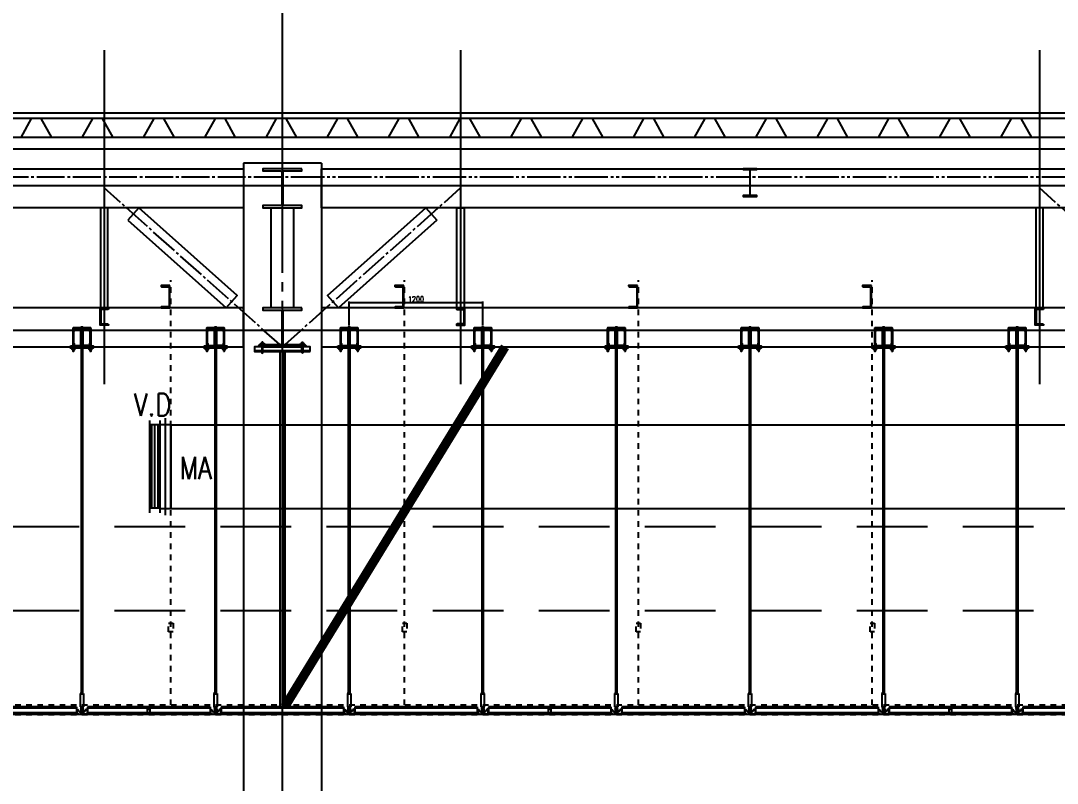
# Model space of a CAD drawing. Header units: millimetres. Extents: x -32710 to 654186, y -254124 to 420220.
# Drawn here: x 203250 to 212560, y 400581 to 407429 of the extents above; entities that cross this region are included whole.
import ezdxf
from ezdxf.enums import TextEntityAlignment as Align
from ezdxf.xclip import XClip

# ---------------------------------------------------------------- set-up
doc = ezdxf.new("R2010")
doc.units = ezdxf.units.MM
doc.header["$LTSCALE"] = 1000
for name, pattern in [('HIDDEN2', [4.7625, 3.175, -1.5875]), ('TPH12-SEC-@E$0$CENTERK0', [0.65, 0.5, -0.05, 0.05, -0.05]), ('TPH12-SEC-@E$0$CENTERK5', [6.916, 6.667, -0.083, 0.083, -0.083]), ('TPH12-SEC-@E$0$DOTK1', [0.1, 0.05, -0.05]), ('TPH12-SEC-@E$0$PHANTOMK1', [1.415, 1, -0.083, 0.083, -0.083, 0.083, -0.083]), ('YFM1P-長$0$HIDDEN', [9.525, 6.35, -3.175]), ('YFSHI-02(E-LINE)$0$HIDDEN', [0.3, 0.2, -0.1])]:
    doc.linetypes.add(name, pattern=pattern)
for name, color, linetype in [('M-CWTR-TEXT', 4, 'Continuous'), ('M-DUCT-FLAN-L', 3, 'Continuous'), ('M-HVAC-CMDUCT', 150, 'Continuous'), ('M-HVAC-DAPR', 3, 'Continuous'), ('TPH12-SEC-@E$0$$FFU', 252, 'TPH12-SEC-@E$0$DOTK1'), ('TPH12-SEC-@E$0$H-SIN', 252, 'TPH12-SEC-@E$0$CENTERK5'), ('TPH12-SEC-@E$0$HATCH', 252, 'Continuous'), ('TPH12-SEC-@E$0$SIAGE1', 252, 'Continuous'), ('TPH12-SEC-@E$0$SIAGE3', 252, 'Continuous'), ('TPH12-SEC-@E$0$STEEL2', 252, 'Continuous'), ('TPH12-SEC-@E$0$STEEL3', 252, 'Continuous'), ('TPH12-SEC-@E$0$SUGATA2', 252, 'Continuous'), ('TPH12-SEC-@E$0$SUGATA3', 252, 'Continuous'), ('YFM1P-長$0$M-FOUN', 252, 'Continuous'), ('YFSHI-02(E-LINE)$0$SH-DIM', 2, 'Continuous'), ('YFSHI-02(E-LINE)$0$SH-LINE-10', 10, 'Continuous'), ('YFSHI-02(E-LINE)$0$SH-LINE-130', 130, 'Continuous'), ('YFSHI-02(E-LINE)$0$SH-LINE-82', 82, 'Continuous')]:
    doc.layers.add(name, color=color, linetype=linetype)
doc.styles.add('12P7-XCM2P10$0$AA-TXT', font='simplex.shx', dxfattribs={"bigfont": 'china.shx'})
doc.styles.add('YFSHI-02(E-LINE)$0$AA-TXT', font='simplex.shx', dxfattribs={"width": 0.8, "bigfont": 'CHINA.shx'})
doc.dimstyles.new('YFSHI-02(E-LINE)$0$20-dim', dxfattribs={"dimscale": 20, "dimtxt": 0.25, "dimasz": 0.1, "dimexe": 0.1, "dimexo": 0.1, "dimgap": 0.05, "dimtad": 1, "dimdec": 0, "dimlfac": 10, "dimdsep": 46, "dimtxsty": 'YFSHI-02(E-LINE)$0$AA-TXT', "dimblk": 'YFSHI-02(E-LINE)$0$_Dot', "dimcen": 2, "dimclrd": 256, "dimclre": 256, "dimclrt": 3, "dimadec": 0, "dimazin": 0, "dimtfac": 1, "dimtdec": 0, "dimtix": 1, "dimtmove": 2, "dimatfit": 3, "dimldrblk": 'YFSHI-02(E-LINE)$0$_Dot', "dimfxl": 1, "dimtvp": 1, "dimtolj": 1, "dimtzin": 0, "dimarcsym": 0})

# ---------------------------------------------------------------- blocks, each defined once
blk = doc.blocks.new('TPH12-SEC-@E')
at = {"layer": 'DEFPOINTS'}
for p, q in [((204000, 407164.1), (204000, 404164.1)), ((207200, 407164.1), (207200, 404164.1)), ((212400, 407164.1), (212400, 404164.1)), ((197200, 405950), (205600, 405950)), ((205600, 405950), (214000, 405950)), ((197200, 404650), (205600, 404650)), ((205600, 404650), (214000, 404650))]:
    blk.add_line(p, q, dxfattribs=at)
at = {"layer": 'TPH12-SEC-@E$0$$FFU'}
for p, q in [((204598, 401285), (204598, 405100)), ((206698, 401285), (206698, 405100)), ((208798, 401285), (208798, 405100)), ((210898, 401285), (210898, 405100)), ((180200, 401285), (268400, 401285)), ((180200, 401200), (268400, 401200))]:
    blk.add_line(p, q, dxfattribs=at)
for points in [[(204578, 401940), (204578, 402020), (204578, 402020), (204618, 402020), (204618, 401940)], [(206678, 401940), (206678, 402020), (206678, 402020), (206718, 402020), (206718, 401940)], [(208778, 401940), (208778, 402020), (208778, 402020), (208818, 402020), (208818, 401940)], [(210878, 401940), (210878, 402020), (210878, 402020), (210918, 402020), (210918, 401940)], [(204432.5, 401200), (204367.5, 401200), (204367.5, 401203), (204389, 401203), (204389, 401248), (204411, 401248), (204411, 401203), (204432.5, 401203)], [(206232.5, 401200), (206167.5, 401200), (206167.5, 401203), (206189, 401203), (206189, 401248), (206211, 401248), (206211, 401203), (206232.5, 401203)], [(208032.5, 401200), (207967.5, 401200), (207967.5, 401203), (207989, 401203), (207989, 401248), (208011, 401248), (208011, 401203), (208032.5, 401203)], [(209832.5, 401200), (209767.5, 401200), (209767.5, 401203), (209789, 401203), (209789, 401248), (209811, 401248), (209811, 401203), (209832.5, 401203)], [(211632.5, 401200), (211567.5, 401200), (211567.5, 401203), (211589, 401203), (211589, 401248), (211611, 401248), (211611, 401203), (211632.5, 401203)]]:
    blk.add_lwpolyline(points, close=True, dxfattribs=at)
at = {"layer": 'TPH12-SEC-@E$0$H-SIN'}
blk.add_line((205600, 377500), (205600, 414000), dxfattribs=at)
at = {"layer": 'TPH12-SEC-@E$0$HATCH'}
for points in [[(204211.3, 405638.1), (205094.9, 404850), (205194.7, 404961.9), (204311.1, 405750)], [(206988.7, 405638.1), (206105.1, 404850), (206005.3, 404961.9), (206888.9, 405750)]]:
    blk.add_lwpolyline(points, close=True, dxfattribs=at)
at = {"layer": 'TPH12-SEC-@E$0$SIAGE1'}
for points in [[(203800, 406380), (203530, 406380), (203435, 406550), (203345, 406550), (203250, 406380)], [(204350, 406380), (204080, 406380), (203985, 406550), (203895, 406550), (203800, 406380)], [(204900, 406380), (204630, 406380), (204535, 406550), (204445, 406550), (204350, 406380)], [(205450, 406380), (205180, 406380), (205085, 406550), (204995, 406550), (204900, 406380)], [(206000, 406380), (205730, 406380), (205635, 406550), (205545, 406550), (205450, 406380)], [(206550, 406380), (206280, 406380), (206185, 406550), (206095, 406550), (206000, 406380)], [(207100, 406380), (206830, 406380), (206735, 406550), (206645, 406550), (206550, 406380)], [(207650, 406380), (207380, 406380), (207285, 406550), (207195, 406550), (207100, 406380)], [(208200, 406380), (207930, 406380), (207835, 406550), (207745, 406550), (207650, 406380)], [(208750, 406380), (208480, 406380), (208385, 406550), (208295, 406550), (208200, 406380)], [(209300, 406380), (209030, 406380), (208935, 406550), (208845, 406550), (208750, 406380)], [(209850, 406380), (209580, 406380), (209485, 406550), (209395, 406550), (209300, 406380)], [(210400, 406380), (210130, 406380), (210035, 406550), (209945, 406550), (209850, 406380)], [(210950, 406380), (210680, 406380), (210585, 406550), (210495, 406550), (210400, 406380)], [(211500, 406380), (211230, 406380), (211135, 406550), (211045, 406550), (210950, 406380)], [(212050, 406380), (211780, 406380), (211685, 406550), (211595, 406550), (211500, 406380)], [(212600, 406380), (212330, 406380), (212235, 406550), (212145, 406550), (212050, 406380)]]:
    blk.add_lwpolyline(points, dxfattribs=at)
at = {"layer": 'TPH12-SEC-@E$0$SIAGE3'}
blk.add_line((272935, 406380), (180300, 406380), dxfattribs=at)
at = {"layer": 'TPH12-SEC-@E$0$STEEL2'}
for points in [[(205775, 406100), (205425, 406100), (205425, 406081), (205581, 406081, -0.414214), (205594, 406068), (205594, 405782, -0.414214), (205581, 405769), (205425, 405769), (205425, 405750), (205775, 405750), (205775, 405769), (205619, 405769, -0.414214), (205606, 405782), (205606, 406068, -0.414214), (205619, 406081), (205775, 406081)], [(209862, 406100), (209738, 406100), (209738, 406092), (209789.5, 406092, -0.414214), (209797.5, 406084), (209797.5, 405868, -0.414214), (209789.5, 405860), (209738, 405860), (209738, 405852), (209862, 405852), (209862, 405860), (209810.5, 405860, -0.414214), (209802.5, 405868), (209802.5, 406084, -0.414214), (209810.5, 406092), (209862, 406092)], [(204590, 405050), (204510, 405050), (204510, 405046.5, 0.414214), (204517.5, 405039), (204575, 405039, -0.414214), (204582.5, 405031.5), (204582.5, 404868.5, -0.414214), (204575, 404861), (204517.5, 404861, 0.414214), (204510, 404853.5), (204510, 404850), (204590, 404850)], [(206690, 405050), (206610, 405050), (206610, 405046.5, 0.414214), (206617.5, 405039), (206675, 405039, -0.414214), (206682.5, 405031.5), (206682.5, 404868.5, -0.414214), (206675, 404861), (206617.5, 404861, 0.414214), (206610, 404853.5), (206610, 404850), (206690, 404850)], [(208790, 405050), (208710, 405050), (208710, 405046.5, 0.414214), (208717.5, 405039), (208775, 405039, -0.414214), (208782.5, 405031.5), (208782.5, 404868.5, -0.414214), (208775, 404861), (208717.5, 404861, 0.414214), (208710, 404853.5), (208710, 404850), (208790, 404850)], [(210890, 405050), (210810, 405050), (210810, 405046.5, 0.414214), (210817.5, 405039), (210875, 405039, -0.414214), (210882.5, 405031.5), (210882.5, 404868.5, -0.414214), (210875, 404861), (210817.5, 404861, 0.414214), (210810, 404853.5), (210810, 404850), (210890, 404850)], [(203962.5, 404846), (204037.5, 404846), (204037.5, 404842.5, -0.414214), (204031, 404836), (203975.5, 404836, 0.414214), (203969, 404829.5), (203969, 404712.5, 0.414214), (203975.5, 404706), (204031, 404706, -0.414214), (204037.5, 404699.5), (204037.5, 404696), (203962.5, 404696)], [(205775, 404850), (205425, 404850), (205425, 404831), (205581, 404831, -0.414214), (205594, 404818), (205594, 404532, -0.414214), (205581, 404519), (205425, 404519), (205425, 404500), (205775, 404500), (205775, 404519), (205619, 404519, -0.414214), (205606, 404532), (205606, 404818, -0.414214), (205619, 404831), (205775, 404831)], [(207237.5, 404846), (207162.5, 404846), (207162.5, 404842.5, 0.414214), (207169, 404836), (207224.5, 404836, -0.414214), (207231, 404829.5), (207231, 404712.5, -0.414214), (207224.5, 404706), (207169, 404706, 0.414214), (207162.5, 404699.5), (207162.5, 404696), (207237.5, 404696)], [(212362.5, 404846), (212437.5, 404846), (212437.5, 404842.5, -0.414214), (212431, 404836), (212375.5, 404836, 0.414214), (212369, 404829.5), (212369, 404712.5, 0.414214), (212375.5, 404706), (212431, 404706, -0.414214), (212437.5, 404699.5), (212437.5, 404696), (212362.5, 404696)]]:
    blk.add_lwpolyline(points, format="xyb", close=True, dxfattribs=at)
at = {"layer": 'TPH12-SEC-@E$0$STEEL3'}
for p, q in [((205250, 406150), (205250, 396700)), ((205950, 406150), (205250, 406150)), ((205950, 406150), (205950, 396700))]:
    blk.add_line(p, q, dxfattribs=at)
at = {"layer": 'TPH12-SEC-@E$0$STEEL3', "linetype": 'TPH12-SEC-@E$0$CENTERK0', "ltscale": 0.5}
for p, q in [((205594, 406025), (201402.5, 406025)), ((205600, 404500), (204000, 405927)), ((205600, 404500), (207200, 405927)), ((214000, 404500), (212400, 405927))]:
    blk.add_line(p, q, dxfattribs=at)
at = {"layer": 'TPH12-SEC-@E$0$STEEL3', "linetype": 'TPH12-SEC-@E$0$PHANTOMK1', "ltscale": 0.3}
for p, q in [((209797.5, 406025), (205606, 406025)), ((213994, 406025), (209802.5, 406025))]:
    blk.add_line(p, q, dxfattribs=at)
at = {"layer": 'TPH12-SEC-@E$0$STEEL3'}
for points in [[(205250, 405750), (189150, 405750), (189150, 406100), (205250, 406100)], [(222050, 405750), (205950, 405750), (205950, 406100), (222050, 406100)], [(204032.5, 404850), (204032.5, 405750), (203967.5, 405750), (203967.5, 404850)], [(205500, 404850), (205500, 405750), (205700, 405750), (205700, 404850)], [(207167.5, 404850), (207167.5, 405750), (207232.5, 405750), (207232.5, 404850)], [(212432.5, 404850), (212432.5, 405750), (212367.5, 405750), (212367.5, 404850)], [(205250, 404850), (189150, 404850), (189150, 404500), (205250, 404500)], [(222050, 404850), (205950, 404850), (205950, 404500), (222050, 404500)]]:
    blk.add_lwpolyline(points, close=True, dxfattribs=at)
at = {"layer": 'TPH12-SEC-@E$0$SUGATA2'}
blk.add_line((272950, 406275), (180300, 406275), dxfattribs=at)
at = {"layer": 'TPH12-SEC-@E$0$SUGATA3'}
for p, q in [((272800, 406600), (180865, 406600)), ((272800, 406550), (180865, 406550))]:
    blk.add_line(p, q, dxfattribs=at)
blk = doc.blocks.new('YFSHI-02(E-LINE)$0$CEILING-A')
for p, q in [((-110, 6.8), (-110, 0)), ((-110, 6.8), (0, 6.8)), ((-110, 5.57), (0, 5.57)), ((-110, 1.52), (0, 1.52)), ((-110, 0.28), (0, 0.28)), ((-110, 0), (0, 0)), ((0, 6.8), (0, 0))]:
    blk.add_line(p, q)
blk = doc.blocks.new('YFSHI-02(E-LINE)$0$1')
for p, q in [((0.45, 5.1), (0, 5.1)), ((0, 5.1), (0, 0)), ((9.4, 0.33), (0, 0.33)), ((0, 0.25), (5.68, 0.25)), ((0, 0), (10, 0)), ((0.45, 4.8), (0.45, 5.1)), ((0.45, 4.8), (1.05, 4.8)), ((0.45, 4.8), (0.45, 0.28)), ((1.05, 4.8), (3, 2.05)), ((2.2, 0), (5, 0)), ((3, 2.05), (3.95, 2.05)), ((3.95, 1.55), (3.75, 0.88)), ((3.75, 0.88), (3.95, 0.88)), ((3.75, 0.88), (3.75, 0.25)), ((3.95, 4.8), (3.95, 2.05)), ((3.95, 2.05), (3.95, 1.55)), ((3.95, 0.88), (3.95, 1.55)), ((3.95, 0.88), (3.95, 0.45)), ((4.25, 5.1), (5.75, 5.1)), ((10, 0.25), (4.32, 0.25)), ((6.05, 4.8), (6.05, 2.05)), ((7, 2.05), (6.05, 2.05)), ((6.05, 2.05), (6.05, 1.55)), ((6.05, 1.55), (6.25, 0.88)), ((6.05, 0.88), (6.05, 1.55)), ((6.25, 0.88), (6.05, 0.88)), ((6.05, 0.88), (6.05, 0.45)), ((6.25, 0.88), (6.25, 0.25)), ((8.95, 4.8), (7, 2.05)), ((7.8, 0.33), (10, 0.33)), ((9.55, 4.8), (8.95, 4.8)), ((9.55, 4.8), (9.55, 5.1)), ((9.55, 5.1), (10, 5.1)), ((9.55, 4.8), (9.55, 0.33)), ((10, 5.1), (10, 0))]:
    blk.add_line(p, q)
blk.add_lwpolyline([(4.3, 5.1), (4.3, 5.4, 0.414214), (4.2, 5.5), (3.96, 5.5, -0.414214), (3.94, 5.52), (3.94, 6.76, -0.414214), (3.98, 6.8), (4.46, 6.8, -0.414214), (4.5, 6.76), (4.5, 6.42, -0.414214), (4.48, 6.4), (4.18, 6.4, 0.414214), (4.16, 6.38), (4.16, 5.8, 0.414214), (4.26, 5.7), (5.74, 5.7, 0.414214), (5.84, 5.8), (5.84, 6.38, 0.414214), (5.82, 6.4), (5.52, 6.4, -0.414214), (5.5, 6.42), (5.5, 6.76, -0.414214), (5.54, 6.8), (6.02, 6.8, -0.414214), (6.06, 6.76), (6.06, 5.52, -0.414214), (6.04, 5.5), (5.8, 5.5, 0.414214), (5.7, 5.4), (5.7, 5.1)], format="xyb")
blk.add_lwpolyline([(4.52, 5.5, 0.414214), (4.42, 5.4), (4.42, 5.2, 0.414214), (4.52, 5.1), (5.48, 5.1, 0.414214), (5.58, 5.2), (5.58, 5.4, 0.414214), (5.48, 5.5)], format="xyb", close=True)
blk.add_circle((5, 2.8), 0.41)
for centre, radius, start, end in [((3.75, 0.45), 0.2, 270, 0), ((4.25, 4.8), 0.3, 90, 180), ((5.75, 4.8), 0.3, 0, 90), ((6.25, 0.45), 0.2, 180, 270)]:
    blk.add_arc(centre, radius, start, end)
blk = doc.blocks.new('YFSHI-02(E-LINE)$0$A$C98cb83c3')
at = {"layer": 'YFSHI-02(E-LINE)$0$SH-LINE-10'}
for p, q in [((118.3, 3404.2), (85.2, 3404.2)), ((85.2, 3402.1), (85.2, 3404.2)), ((118.3, 3402.1), (85.2, 3402.1)), ((89.1, 3412.9), (89.1, 3405.4)), ((89.1, 3412.9), (89.1, 3405.4)), ((113.5, 3414.1), (90, 3414.1)), ((113.5, 3414.1), (90, 3414.1)), ((113.5, 3404.2), (90, 3404.2)), ((92.5, 3413.7), (90.1, 3413.7)), ((92.5, 3413.7), (90.1, 3413.7)), ((92.5, 3404.5), (90.1, 3404.5)), ((92.5, 3404.5), (90.1, 3404.5)), ((95, 3412.9), (95, 3405.4)), ((95, 3412.9), (95, 3405.4)), ((105.3, 3413.7), (98.2, 3413.7)), ((105.3, 3413.7), (98.2, 3413.7)), ((105.3, 3404.5), (98.2, 3404.5)), ((105.3, 3404.5), (98.2, 3404.5)), ((108.6, 3412.9), (108.6, 3405.4)), ((108.6, 3412.9), (108.6, 3405.4)), ((111, 3413.7), (113.4, 3413.7)), ((111, 3413.7), (113.4, 3413.7)), ((111, 3404.5), (113.4, 3404.5)), ((111, 3404.5), (113.4, 3404.5)), ((114.4, 3412.9), (114.4, 3405.4)), ((114.4, 3412.9), (114.4, 3405.4)), ((118.3, 3402.1), (118.3, 3404.2)), ((8.5, 3228.4), (41.5, 3228.4)), ((8.5, 3228.4), (8.5, 3226.3)), ((8.5, 3226.3), (41.5, 3226.3)), ((12.3, 3217.6), (12.3, 3225.1)), ((12.3, 3217.6), (12.3, 3225.1)), ((13.3, 3226.3), (36.7, 3226.3)), ((15.7, 3226), (13.3, 3226)), ((15.7, 3226), (13.3, 3226)), ((15.7, 3216.7), (13.3, 3216.7)), ((15.7, 3216.7), (13.3, 3216.7)), ((13.3, 3216.4), (36.7, 3216.4)), ((13.3, 3216.4), (36.7, 3216.4)), ((18.2, 3217.6), (18.2, 3225.1)), ((18.2, 3217.6), (18.2, 3225.1)), ((21.5, 3226), (28.5, 3226)), ((21.5, 3226), (28.5, 3226)), ((21.5, 3216.7), (28.5, 3216.7)), ((21.5, 3216.7), (28.5, 3216.7)), ((31.8, 3217.6), (31.8, 3225.1)), ((31.8, 3217.6), (31.8, 3225.1)), ((34.3, 3226), (36.7, 3226)), ((34.3, 3226), (36.7, 3226)), ((34.3, 3216.7), (36.7, 3216.7)), ((34.3, 3216.7), (36.7, 3216.7)), ((37.7, 3217.6), (37.7, 3225.1)), ((37.7, 3217.6), (37.7, 3225.1)), ((41.5, 3228.4), (41.5, 3226.3)), ((162, 3228.4), (195.1, 3228.4)), ((162, 3228.4), (162, 3226.3)), ((162, 3226.3), (195.1, 3226.3)), ((165.9, 3217.6), (165.9, 3225.1)), ((165.9, 3217.6), (165.9, 3225.1)), ((166.8, 3226.3), (190.2, 3226.3)), ((169.3, 3226), (166.8, 3226)), ((169.3, 3226), (166.8, 3226)), ((169.3, 3216.7), (166.8, 3216.7)), ((169.3, 3216.7), (166.8, 3216.7)), ((166.8, 3216.4), (190.2, 3216.4)), ((166.8, 3216.4), (190.2, 3216.4)), ((171.7, 3217.6), (171.7, 3225.1)), ((171.7, 3217.6), (171.7, 3225.1)), ((175, 3226), (182, 3226)), ((175, 3226), (182, 3226)), ((175, 3216.7), (182, 3216.7)), ((175, 3216.7), (182, 3216.7)), ((185.3, 3217.6), (185.3, 3225.1)), ((185.3, 3217.6), (185.3, 3225.1)), ((187.8, 3226), (190.2, 3226)), ((187.8, 3226), (190.2, 3226)), ((187.8, 3216.7), (190.2, 3216.7)), ((187.8, 3216.7), (190.2, 3216.7)), ((191.2, 3217.6), (191.2, 3225.1)), ((191.2, 3217.6), (191.2, 3225.1)), ((195.1, 3228.4), (195.1, 3226.3)), ((88.4, 129.5), (115.2, 129.5)), ((88.4, 129.5), (115.2, 129.5)), ((88.4, 9.1), (88.4, 129.5)), ((88.4, 9.1), (88.4, 129.5)), ((88.4, 129.5), (115.2, 129.5)), ((93.2, 130.4), (93.2, 137.2)), ((93.2, 130.4), (93.2, 137.2)), ((93.9, 138.1), (109.6, 138.1)), ((93.9, 138.1), (109.6, 138.1)), ((96.3, 137.8), (93.9, 137.8)), ((96.3, 137.8), (93.9, 137.8)), ((96.3, 129.8), (93.9, 129.8)), ((96.3, 129.8), (93.9, 129.8)), ((93.9, 129.5), (109.6, 129.5)), ((93.9, 129.5), (109.6, 129.5)), ((98, 130.4), (98, 137.2)), ((98, 130.4), (98, 137.2)), ((100.3, 137.8), (103.2, 137.8)), ((100.3, 129.8), (103.2, 129.8)), ((100.3, 129.8), (103.2, 129.8)), ((105.5, 130.4), (105.5, 137.2)), ((105.5, 130.4), (105.5, 137.2)), ((107.2, 137.8), (109.6, 137.8)), ((107.2, 137.8), (109.6, 137.8)), ((107.2, 129.8), (109.6, 129.8)), ((107.2, 129.8), (109.6, 129.8)), ((110.3, 130.4), (110.3, 137.2)), ((110.3, 130.4), (110.3, 137.2)), ((115.2, 129.5), (115.2, 9.1)), ((115.2, 129.5), (115.2, 9.1)), ((115.2, 9.1), (88.4, 9.1)), ((115.2, 9.1), (88.4, 9.1)), ((93.9, 0), (93.9, 4.4)), ((109.9, 4.4), (93.9, 4.4)), ((110, 0), (93.9, 0)), ((95, 0), (95, 4.4)), ((97.3, 4.4), (97.3, 5)), ((106.1, 5), (97.3, 5)), ((97.6, 5), (97.6, 9.1)), ((97.6, 0), (97.6, 4.4)), ((105.9, 5), (105.9, 9.1)), ((106.1, 4.4), (106.1, 5)), ((110.1, 0.1), (110.1, 4.2))]:
    blk.add_line(p, q, dxfattribs=at)
blk.add_lwpolyline([(173.8, 3202.3), (183.3, 3202.3), (183.3, 3228.4), (183.3, 3406.6, 0.414214), (178.3, 3411.6), (25.2, 3411.6, 0.414214), (20.2, 3406.6), (20.2, 3202.3), (29.8, 3202.3), (29.8, 3402.1), (173.8, 3402.1)], format="xyb", close=True, dxfattribs=at)
for points in [[(106.5, 138.1), (97, 138.1), (97, 3422.1), (106.5, 3422.1)], [(0, 3252.1), (203.5, 3252.1), (203.5, 3228.4), (0, 3228.4)]]:
    blk.add_lwpolyline(points, close=True, dxfattribs=at)
for points in [[(88.4, 125.9), (115.2, 125.9)], [(88.4, 125.9), (115.2, 125.9)], [(88.4, 12.7), (115.2, 12.7)], [(88.4, 12.7), (115.2, 12.7)]]:
    blk.add_lwpolyline(points, dxfattribs=at)
for centre, radius, start, end in [((91.1, 3412.3), 2.1, 120.56811, 163.207), ((91.1, 3412.3), 2.1, 120.56811, 163.207), ((90.8, 3411.9), 2.02, 111.89653, 149.5654), ((90.8, 3411.9), 2.02, 111.89653, 149.5654), ((90.8, 3406.4), 2.02, 210.4346, 248.10347), ((90.8, 3406.4), 2.02, 210.4346, 248.10347), ((91.1, 3406), 2.1, 196.793, 239.43189), ((91.1, 3406), 2.1, 196.793, 239.43189), ((91.1, 3405.7), 8.18, 61.78852, 80.11234), ((91.1, 3405.7), 8.18, 61.78852, 80.11234), ((91.1, 3412.6), 8.18, 279.88766, 298.21148), ((91.1, 3412.6), 8.18, 279.88766, 298.21148), ((98.9, 3404.3), 9.43, 94.15324, 114.87611), ((98.9, 3404.3), 9.43, 94.15324, 114.87611), ((98.9, 3413.9), 9.43, 245.12389, 265.84676), ((98.9, 3413.9), 9.43, 245.12389, 265.84676), ((104.6, 3404.3), 9.43, 65.12389, 85.84676), ((104.6, 3404.3), 9.43, 65.12389, 85.84676), ((104.6, 3413.9), 9.43, 274.15324, 294.87611), ((104.6, 3413.9), 9.43, 274.15324, 294.87611), ((112.4, 3405.7), 8.18, 99.88766, 118.21148), ((112.4, 3405.7), 8.18, 99.88766, 118.21148), ((112.4, 3412.6), 8.18, 241.78852, 260.11234), ((112.4, 3412.6), 8.18, 241.78852, 260.11234), ((112.7, 3411.9), 2.02, 30.4346, 68.10347), ((112.7, 3411.9), 2.02, 30.4346, 68.10347), ((112.7, 3406.4), 2.02, 291.89653, 329.5654), ((112.7, 3406.4), 2.02, 291.89653, 329.5654), ((112.4, 3412.3), 2.1, 16.793, 59.43189), ((112.4, 3412.3), 2.1, 16.793, 59.43189), ((112.4, 3406), 2.1, 300.56811, 343.207), ((112.4, 3406), 2.1, 300.56811, 343.207), ((14.3, 3224.5), 2.1, 120.56811, 163.207), ((14.3, 3224.5), 2.1, 120.56811, 163.207), ((14.1, 3224.1), 2.02, 111.89653, 149.5654), ((14.1, 3224.1), 2.02, 111.89653, 149.5654), ((14.1, 3218.6), 2.02, 210.4346, 248.10347), ((14.3, 3218.2), 2.1, 196.793, 239.43189), ((14.3, 3218.2), 2.1, 196.793, 239.43189), ((14.1, 3218.6), 2.02, 210.4346, 248.10347), ((14.3, 3217.9), 8.18, 61.78852, 80.11234), ((14.3, 3217.9), 8.18, 61.78852, 80.11234), ((14.3, 3224.8), 8.18, 279.88766, 298.21148), ((14.3, 3224.8), 8.18, 279.88766, 298.21148), ((22.2, 3216.6), 9.43, 94.15324, 114.87611), ((22.2, 3216.6), 9.43, 94.15324, 114.87611), ((22.2, 3226.2), 9.43, 245.12389, 265.84676), ((22.2, 3226.2), 9.43, 245.12389, 265.84676), ((27.8, 3216.6), 9.43, 65.12389, 85.84676), ((27.8, 3216.6), 9.43, 65.12389, 85.84676), ((27.8, 3226.2), 9.43, 274.15324, 294.87611), ((27.8, 3226.2), 9.43, 274.15324, 294.87611), ((35.7, 3217.9), 8.18, 99.88766, 118.21148), ((35.7, 3217.9), 8.18, 99.88766, 118.21148), ((35.7, 3224.8), 8.18, 241.78852, 260.11234), ((35.7, 3224.8), 8.18, 241.78852, 260.11234), ((35.7, 3224.5), 2.1, 16.793, 59.43189), ((35.7, 3224.5), 2.1, 16.793, 59.43189), ((35.9, 3224.1), 2.02, 30.4346, 68.10347), ((35.9, 3224.1), 2.02, 30.4346, 68.10347), ((35.9, 3218.6), 2.02, 291.89653, 329.5654), ((35.9, 3218.6), 2.02, 291.89653, 329.5654), ((35.7, 3218.2), 2.1, 300.56811, 343.207), ((35.7, 3218.2), 2.1, 300.56811, 343.207), ((167.9, 3224.5), 2.1, 120.56811, 163.207), ((167.9, 3224.5), 2.1, 120.56811, 163.207), ((167.6, 3224.1), 2.02, 111.89653, 149.5654), ((167.6, 3224.1), 2.02, 111.89653, 149.5654), ((167.6, 3218.6), 2.02, 210.4346, 248.10347), ((167.9, 3218.2), 2.1, 196.793, 239.43189), ((167.9, 3218.2), 2.1, 196.793, 239.43189), ((167.6, 3218.6), 2.02, 210.4346, 248.10347), ((167.9, 3217.9), 8.18, 61.78852, 80.11234), ((167.9, 3217.9), 8.18, 61.78852, 80.11234), ((167.9, 3224.8), 8.18, 279.88766, 298.21148), ((167.9, 3224.8), 8.18, 279.88766, 298.21148), ((175.7, 3216.6), 9.43, 94.15324, 114.87611), ((175.7, 3216.6), 9.43, 94.15324, 114.87611), ((175.7, 3226.2), 9.43, 245.12389, 265.84676), ((175.7, 3226.2), 9.43, 245.12389, 265.84676), ((181.4, 3216.6), 9.43, 65.12389, 85.84676), ((181.4, 3216.6), 9.43, 65.12389, 85.84676), ((181.4, 3226.2), 9.43, 274.15324, 294.87611), ((181.4, 3226.2), 9.43, 274.15324, 294.87611), ((189.2, 3217.9), 8.18, 99.88766, 118.21148), ((189.2, 3217.9), 8.18, 99.88766, 118.21148), ((189.2, 3224.8), 8.18, 241.78852, 260.11234), ((189.2, 3224.8), 8.18, 241.78852, 260.11234), ((189.2, 3224.5), 2.1, 16.793, 59.43189), ((189.2, 3224.5), 2.1, 16.793, 59.43189), ((189.5, 3224.1), 2.02, 30.4346, 68.10347), ((189.5, 3224.1), 2.02, 30.4346, 68.10347), ((189.5, 3218.6), 2.02, 291.89653, 329.5654), ((189.5, 3218.6), 2.02, 291.89653, 329.5654), ((189.2, 3218.2), 2.1, 300.56811, 343.207), ((189.2, 3218.2), 2.1, 300.56811, 343.207), ((94.6, 136.8), 1.46, 120.56811, 163.207), ((94.6, 136.8), 1.46, 120.56811, 163.207), ((94.4, 136.5), 1.4, 111.89653, 149.5654), ((94.4, 136.5), 1.4, 111.89653, 149.5654), ((94.6, 130.8), 1.46, 196.793, 239.43189), ((94.4, 131.1), 1.4, 210.4346, 248.10347), ((94.4, 131.1), 1.4, 210.4346, 248.10347), ((94.6, 130.8), 1.46, 196.793, 239.43189), ((95.3, 132.2), 5.67, 61.78852, 80.11234), ((95.3, 132.2), 5.67, 61.78852, 80.11234), ((95.3, 135.4), 5.67, 279.88766, 298.21148), ((95.3, 135.4), 5.67, 279.88766, 298.21148), ((100.8, 131.3), 6.54, 94.15324, 114.87611), ((100.8, 131.3), 6.54, 94.15324, 114.87611), ((100.8, 136.3), 6.54, 245.12389, 265.84676), ((100.8, 136.3), 6.54, 245.12389, 265.84676), ((102.8, 131.3), 6.54, 65.12389, 85.84676), ((102.8, 131.3), 6.54, 65.12389, 85.84676), ((102.8, 136.3), 6.54, 274.15324, 294.87611), ((102.8, 136.3), 6.54, 274.15324, 294.87611), ((108.2, 132.2), 5.67, 99.88766, 118.21148), ((108.2, 132.2), 5.67, 99.88766, 118.21148), ((108.2, 135.4), 5.67, 241.78852, 260.11234), ((108.2, 135.4), 5.67, 241.78852, 260.11234), ((108.9, 136.8), 1.46, 16.793, 59.43189), ((108.9, 136.8), 1.46, 16.793, 59.43189), ((109.1, 136.5), 1.4, 30.4346, 68.10347), ((109.1, 136.5), 1.4, 30.4346, 68.10347), ((108.9, 130.8), 1.46, 300.56811, 343.207), ((109.1, 131.1), 1.4, 291.89653, 329.5654), ((109.1, 131.1), 1.4, 291.89653, 329.5654), ((108.9, 130.8), 1.46, 300.56811, 343.207), ((99.2, 2.2), 5.76, 157.88284, 180.19519), ((99.2, 2.2), 5.76, 179.80481, 202.11716), ((107.6, 2.3), 2.29, 356.51406, 63.22217), ((107.6, 2.3), 2.29, 356.51406, 63.22217), ((107.6, 2), 2.29, 296.77783, 3.48594), ((109.9, 4.2), 0.2, 0, 90), ((110, 0.1), 0.0625, 270, 0)]:
    blk.add_arc(centre, radius, start, end, dxfattribs=at)
at = {"layer": 'YFSHI-02(E-LINE)$0$SH-LINE-130'}
for points in [[(91.8, 3255.1), (91.8, 3399.1), (32.8, 3399.1), (32.8, 3382.1), (29.8, 3382.1), (29.8, 3402.1), (94.8, 3402.1), (94.8, 3252.1), (29.8, 3252.1), (29.8, 3272.1), (32.8, 3272.1), (32.8, 3255.1)], [(111.8, 3255.1), (111.8, 3399.1), (170.8, 3399.1), (170.8, 3382.1), (173.8, 3382.1), (173.8, 3402.1), (108.8, 3402.1), (108.8, 3252.1), (173.8, 3252.1), (173.8, 3272.1), (170.8, 3272.1), (170.8, 3255.1)]]:
    blk.add_lwpolyline(points, close=True, dxfattribs=at)
blk = doc.blocks.new('YFSHI-02(E-LINE)$0$_Dot')
at = {"color": 0, "linetype": 'ByBlock', "lineweight": -2}
blk.add_line((-0.5, 0), (-1, 0), dxfattribs=at)
at = {"color": 0, "linetype": 'ByBlock', "const_width": 0.5}
blk.add_lwpolyline([(-0.25, 0, 1), (0.25, 0, 1)], format="xyb", close=True, dxfattribs=at)
blk = doc.blocks.new('*D2901')
at = {"layer": 'DEFPOINTS', "color": 0, "transparency": 16777216}
for p in [(207400, 404898.7), (206200, 404681.4), (207400, 404681.4)]:
    blk.add_point(p, dxfattribs=at)
at = {"layer": 'YFSHI-02(E-LINE)$0$SH-DIM', "lineweight": -2, "transparency": 16777216}
for p, q in [((206200, 404691.4), (206200, 404908.7)), ((206210, 404898.7), (207390, 404898.7)), ((207400, 404691.4), (207400, 404908.7))]:
    blk.add_line(p, q, dxfattribs=at)
at = {"layer": 'YFSHI-02(E-LINE)$0$SH-DIM', "lineweight": -2, "transparency": 16777216, "xscale": 10, "yscale": 10, "zscale": 10, "rotation": 180}
blk.add_blockref('YFSHI-02(E-LINE)$0$_Dot', (206200, 404898.7), dxfattribs=at)
at = {"layer": 'YFSHI-02(E-LINE)$0$SH-DIM', "lineweight": -2, "transparency": 16777216, "xscale": 10, "yscale": 10, "zscale": 10}
blk.add_blockref('YFSHI-02(E-LINE)$0$_Dot', (207400, 404898.7), dxfattribs=at)
at = {"layer": 'YFSHI-02(E-LINE)$0$SH-DIM', "color": 3, "transparency": 16777216, "insert": (206800, 404928.7), "char_height": 50, "attachment_point": 5, "style": 'YFSHI-02(E-LINE)$0$AA-TXT'}
blk.add_mtext('\\A1;1200', dxfattribs=at)
blk = doc.blocks.new('YFM1P-長')
at = {"layer": 'YFM1P-長$0$M-FOUN', "color": 252, "linetype": 'YFM1P-長$0$HIDDEN', "ltscale": 0.1}
for p, q in [((270450, 402885), (47650, 402885)), ((270450, 402130), (47650, 402130))]:
    blk.add_line(p, q, dxfattribs=at)
at = {"layer": 'YFM1P-長$0$M-FOUN', "color": 1}
blk.add_line((270450, 401200), (47650, 401200), dxfattribs=at)
blk = doc.blocks.new('YFSHI-02(E-LINE)')
at = {"layer": 'YFSHI-02(E-LINE)$0$SH-LINE-10'}
for p, q in [((205407.3, 404525), (205407.3, 404526.8)), ((205407.3, 404526.8), (205433.2, 404526.8)), ((205407.3, 404525), (205433.2, 404525)), ((205410.7, 404534.5), (205410.7, 404527.9)), ((205410.7, 404534.5), (205410.7, 404527.9)), ((205411.5, 404535.6), (205429, 404535.6)), ((205411.5, 404535.6), (205429, 404535.6)), ((205413.7, 404535.3), (205411.5, 404535.3)), ((205413.7, 404535.3), (205411.5, 404535.3)), ((205413.7, 404527.1), (205411.5, 404527.1)), ((205413.7, 404527.1), (205411.5, 404527.1)), ((205411.5, 404526.8), (205429, 404526.8)), ((205411.5, 404526.8), (205429, 404526.8)), ((205415.5, 404542), (205416, 404542.5)), ((205415.5, 404535.6), (205415.5, 404542)), ((205415.9, 404534.5), (205415.9, 404527.9)), ((205415.9, 404534.5), (205415.9, 404527.9)), ((205424.5, 404542.5), (205416, 404542.5)), ((205418.8, 404535.3), (205421.7, 404535.3)), ((205418.8, 404535.3), (205421.7, 404535.3)), ((205418.8, 404527.1), (205421.7, 404527.1)), ((205418.8, 404527.1), (205421.7, 404527.1)), ((205424.5, 404542.5), (205425, 404542)), ((205424.6, 404534.5), (205424.6, 404527.9)), ((205424.6, 404534.5), (205424.6, 404527.9)), ((205425, 404535.6), (205425, 404542)), ((205426.8, 404535.3), (205428.9, 404535.3)), ((205426.8, 404535.3), (205428.9, 404535.3)), ((205426.8, 404527.1), (205428.9, 404527.1)), ((205426.8, 404527.1), (205428.9, 404527.1)), ((205429.8, 404534.5), (205429.8, 404527.9)), ((205429.8, 404534.5), (205429.8, 404527.9)), ((205433.2, 404525), (205433.2, 404526.8)), ((205766.8, 404525), (205766.8, 404526.8)), ((205792.7, 404526.8), (205766.8, 404526.8)), ((205792.7, 404525), (205766.8, 404525)), ((205770.2, 404534.5), (205770.2, 404527.9)), ((205770.2, 404534.5), (205770.2, 404527.9)), ((205788.5, 404535.6), (205771, 404535.6)), ((205788.5, 404535.6), (205771, 404535.6)), ((205788.5, 404526.8), (205771, 404526.8)), ((205788.5, 404526.8), (205771, 404526.8)), ((205773.2, 404535.3), (205771.1, 404535.3)), ((205773.2, 404535.3), (205771.1, 404535.3)), ((205773.2, 404527.1), (205771.1, 404527.1)), ((205773.2, 404527.1), (205771.1, 404527.1)), ((205775.5, 404542.5), (205775, 404542)), ((205775, 404535.6), (205775, 404542)), ((205775.4, 404534.5), (205775.4, 404527.9)), ((205775.4, 404534.5), (205775.4, 404527.9)), ((205775.5, 404542.5), (205784, 404542.5)), ((205781.2, 404535.3), (205778.3, 404535.3)), ((205781.2, 404535.3), (205778.3, 404535.3)), ((205781.2, 404527.1), (205778.3, 404527.1)), ((205781.2, 404527.1), (205778.3, 404527.1)), ((205784.5, 404542), (205784, 404542.5)), ((205784.1, 404534.5), (205784.1, 404527.9)), ((205784.1, 404534.5), (205784.1, 404527.9)), ((205784.5, 404535.6), (205784.5, 404542)), ((205786.3, 404535.3), (205788.5, 404535.3)), ((205786.3, 404535.3), (205788.5, 404535.3)), ((205786.3, 404527.1), (205788.5, 404527.1)), ((205786.3, 404527.1), (205788.5, 404527.1)), ((205789.3, 404534.5), (205789.3, 404527.9)), ((205789.3, 404534.5), (205789.3, 404527.9)), ((205792.7, 404525), (205792.7, 404526.8))]:
    blk.add_line(p, q, dxfattribs=at)
for points in [[(205445.2, 404525), (205402.8, 404525, 0.198912), (205401.6, 404524.5), (205381.3, 404504.2), (205385.5, 404500), (205404, 404518.5, -0.198912), (205405.2, 404519), (205445.2, 404519)], [(205754.8, 404525), (205797.2, 404525, -0.198912), (205798.4, 404524.5), (205818.7, 404504.2), (205814.5, 404500), (205796, 404518.5, 0.198912), (205794.8, 404519), (205754.8, 404519)]]:
    blk.add_lwpolyline(points, format="xyb", close=True, dxfattribs=at)
for points in [[(205415.5, 404519), (205415.5, 404448.9, 1), (205425, 404448.9), (205425, 404519)], [(205784.5, 404519), (205784.5, 404448.9, -1), (205775, 404448.9), (205775, 404519)]]:
    blk.add_lwpolyline(points, format="xyb", dxfattribs=at)
for centre, radius, start, end in [((205412.5, 404534), 1.86, 120.56811, 163.207), ((205412.5, 404534), 1.86, 120.56811, 163.207), ((205412.2, 404533.6), 1.78, 111.89653, 149.5654), ((205412.2, 404533.6), 1.78, 111.89653, 149.5654), ((205412.5, 404528.4), 1.86, 196.793, 239.43189), ((205412.2, 404528.8), 1.78, 210.4346, 248.10347), ((205412.2, 404528.8), 1.78, 210.4346, 248.10347), ((205412.5, 404528.4), 1.86, 196.793, 239.43189), ((205412.4, 404528.2), 7.22, 61.78852, 80.11234), ((205412.4, 404528.2), 7.22, 61.78852, 80.11234), ((205412.4, 404534.3), 7.22, 279.88766, 298.21148), ((205412.4, 404534.3), 7.22, 279.88766, 298.21148), ((205419.4, 404527), 8.32, 94.15324, 114.87611), ((205419.4, 404527), 8.32, 94.15324, 114.87611), ((205419.4, 404535.4), 8.32, 245.12389, 265.84676), ((205419.4, 404535.4), 8.32, 245.12389, 265.84676), ((205421.1, 404527), 8.32, 65.12389, 85.84676), ((205421.1, 404527), 8.32, 65.12389, 85.84676), ((205421.1, 404535.4), 8.32, 274.15324, 294.87611), ((205421.1, 404535.4), 8.32, 274.15324, 294.87611), ((205428, 404528.2), 7.22, 99.88766, 118.21148), ((205428, 404528.2), 7.22, 99.88766, 118.21148), ((205428, 404534.3), 7.22, 241.78852, 260.11234), ((205428, 404534.3), 7.22, 241.78852, 260.11234), ((205428.3, 404533.6), 1.78, 30.4346, 68.10347), ((205428.3, 404533.6), 1.78, 30.4346, 68.10347), ((205428.3, 404528.8), 1.78, 291.89653, 329.5654), ((205428.3, 404528.8), 1.78, 291.89653, 329.5654), ((205428, 404534), 1.86, 16.793, 59.43189), ((205428, 404534), 1.86, 16.793, 59.43189), ((205428, 404528.4), 1.86, 300.56811, 343.207), ((205428, 404528.4), 1.86, 300.56811, 343.207), ((205772, 404534), 1.86, 120.56811, 163.207), ((205772, 404534), 1.86, 120.56811, 163.207), ((205771.7, 404533.6), 1.78, 111.89653, 149.5654), ((205771.7, 404533.6), 1.78, 111.89653, 149.5654), ((205772, 404528.4), 1.86, 196.793, 239.43189), ((205771.7, 404528.8), 1.78, 210.4346, 248.10347), ((205771.7, 404528.8), 1.78, 210.4346, 248.10347), ((205772, 404528.4), 1.86, 196.793, 239.43189), ((205772, 404528.2), 7.22, 61.78852, 80.11234), ((205772, 404528.2), 7.22, 61.78852, 80.11234), ((205772, 404534.3), 7.22, 279.88766, 298.21148), ((205772, 404534.3), 7.22, 279.88766, 298.21148), ((205778.9, 404527), 8.32, 94.15324, 114.87611), ((205778.9, 404527), 8.32, 94.15324, 114.87611), ((205778.9, 404535.4), 8.32, 245.12389, 265.84676), ((205778.9, 404535.4), 8.32, 245.12389, 265.84676), ((205780.6, 404527), 8.32, 65.12389, 85.84676), ((205780.6, 404527), 8.32, 65.12389, 85.84676), ((205780.6, 404535.4), 8.32, 274.15324, 294.87611), ((205780.6, 404535.4), 8.32, 274.15324, 294.87611), ((205787.6, 404528.2), 7.22, 99.88766, 118.21148), ((205787.6, 404528.2), 7.22, 99.88766, 118.21148), ((205787.6, 404534.3), 7.22, 241.78852, 260.11234), ((205787.6, 404534.3), 7.22, 241.78852, 260.11234), ((205787.5, 404534), 1.86, 16.793, 59.43189), ((205787.5, 404534), 1.86, 16.793, 59.43189), ((205787.8, 404533.6), 1.78, 30.4346, 68.10347), ((205787.8, 404533.6), 1.78, 30.4346, 68.10347), ((205787.5, 404528.4), 1.86, 300.56811, 343.207), ((205787.8, 404528.8), 1.78, 291.89653, 329.5654), ((205787.8, 404528.8), 1.78, 291.89653, 329.5654), ((205787.5, 404528.4), 1.86, 300.56811, 343.207)]:
    blk.add_arc(centre, radius, start, end, dxfattribs=at)
at = {"layer": 'YFSHI-02(E-LINE)$0$SH-LINE-130', "linetype": 'YFSHI-02(E-LINE)$0$HIDDEN', "ltscale": 100}
for p, q in [((205850, 404465.8), (205350, 404465.8)), ((205613.6, 401268), (205613.6, 404458.7))]:
    blk.add_line(p, q, dxfattribs=at)
at = {"layer": 'YFSHI-02(E-LINE)$0$SH-LINE-130', "const_width": 82.6}
blk.add_lwpolyline([(205620.7, 401268), (207600, 404500)], dxfattribs=at)
at = {"layer": 'YFSHI-02(E-LINE)$0$SH-LINE-130'}
for points in [[(205850, 404458.7), (205850, 404500), (205350, 404500), (205350, 404458.7), (205850, 404458.7)], [(205620.7, 401268), (205579.4, 401268), (205579.4, 404458.7), (205620.7, 404458.7), (205620.7, 401268)]]:
    blk.add_lwpolyline(points, dxfattribs=at)
for p in [(203698.2, 401258.9), (204898.2, 401258.9), (206098.2, 401258.9), (207298.2, 401258.9), (208498.2, 401258.9), (209698.2, 401258.9), (210898.2, 401258.9), (212098.2, 401258.9)]:
    blk.add_blockref('YFSHI-02(E-LINE)$0$A$C98cb83c3', p, dxfattribs=at)
at = {"layer": 'YFSHI-02(E-LINE)$0$SH-LINE-82', "xscale": -10, "yscale": 10, "zscale": 10}
for name, p in [('YFSHI-02(E-LINE)$0$CEILING-A', (202650, 401200)), ('YFSHI-02(E-LINE)$0$1', (203850, 401200)), ('YFSHI-02(E-LINE)$0$CEILING-A', (203850, 401200)), ('YFSHI-02(E-LINE)$0$1', (205050, 401200)), ('YFSHI-02(E-LINE)$0$CEILING-A', (205050, 401200)), ('YFSHI-02(E-LINE)$0$1', (206250, 401200)), ('YFSHI-02(E-LINE)$0$CEILING-A', (206250, 401200)), ('YFSHI-02(E-LINE)$0$1', (207450, 401200)), ('YFSHI-02(E-LINE)$0$CEILING-A', (207450, 401200)), ('YFSHI-02(E-LINE)$0$1', (208650, 401200)), ('YFSHI-02(E-LINE)$0$CEILING-A', (208650, 401200)), ('YFSHI-02(E-LINE)$0$1', (209850, 401200)), ('YFSHI-02(E-LINE)$0$CEILING-A', (209850, 401200)), ('YFSHI-02(E-LINE)$0$1', (211050, 401200)), ('YFSHI-02(E-LINE)$0$CEILING-A', (211050, 401200)), ('YFSHI-02(E-LINE)$0$1', (212250, 401200)), ('YFSHI-02(E-LINE)$0$CEILING-A', (212250, 401200))]:
    blk.add_blockref(name, p, dxfattribs=at)
at = {"layer": 'YFSHI-02(E-LINE)$0$SH-DIM'}
dim = blk.add_linear_dim(base=(207400, 404898.7), p1=(206200, 404681.4), p2=(207400, 404681.4), dimstyle='YFSHI-02(E-LINE)$0$20-dim', override={"dimscale": 100, "dimtxt": 0.5, "dimlfac": 1}, dxfattribs=at)
dim.commit()
dim.dimension.update_dxf_attribs({"geometry": '*D2901', "text_midpoint": (206800, 404928.7)})

msp = doc.modelspace()

# ---------------------------------------------------------------- linework, layer by layer
at = {"layer": 'M-DUCT-FLAN-L'}
for p, q in [((204407.45198, 403839.3687), (204407.45198, 403011.1923)), ((204498, 403800), (204407.45198, 403800)), ((204425.1679, 403800), (204425.1679, 403050.561)), ((204452.72599, 403800), (204452.72599, 403050.561)), ((204480.28408, 403800), (204480.28408, 403050.561)), ((204498, 403839.3687), (204498, 403011.1923)), ((204498, 403050.561), (204407.45198, 403050.561))]:
    msp.add_line(p, q, dxfattribs=at)
at = {"layer": 'M-HVAC-CMDUCT'}
for p, q in [((204598, 403800), (272122.99551, 403800)), ((204598, 403050), (204598, 403800)), ((204598, 403800), (204598, 403050)), ((204598, 403050), (272122.99551, 403050))]:
    msp.add_line(p, q, dxfattribs=at)
at = {"layer": 'M-HVAC-DAPR', "linetype": 'HIDDEN2', "ltscale": 0.5}
msp.add_line((204548, 403860), (204548, 402990), dxfattribs=at)
at = {"layer": 'M-HVAC-DAPR', "ltscale": 0.5}
msp.add_lwpolyline([(204498, 403050), (204598, 403050), (204598, 403800), (204498, 403800)], close=True, dxfattribs=at)

# ---------------------------------------------------------------- block references
msp.add_blockref('TPH12-SEC-@E', (0, 0))
ref = msp.add_blockref('YFM1P-長', (0, 0))
XClip(ref).set_block_clipping_path([(188201.2783815574, 355635.7797075855), (305020.60558715, 413217.0386999981)])
ref = msp.add_blockref('YFSHI-02(E-LINE)', (0, 0))
XClip(ref).set_block_clipping_path([(193435.9728033519, 355635.7797075855), (305020.60558715, 413217.0386999981)])

# ---------------------------------------------------------------- texts
at = {"layer": 'M-CWTR-TEXT', "style": '12P7-XCM2P10$0$AA-TXT', "width": 0.8}
for s, p in [('V.D', (204266.6911, 403980.61089)), ('MA', (204678.73452, 403413.13176))]:
    msp.add_text(s, height=200, dxfattribs=at).set_placement(p, align=Align.MIDDLE_LEFT)

doc.saveas('drawing.dxf')
